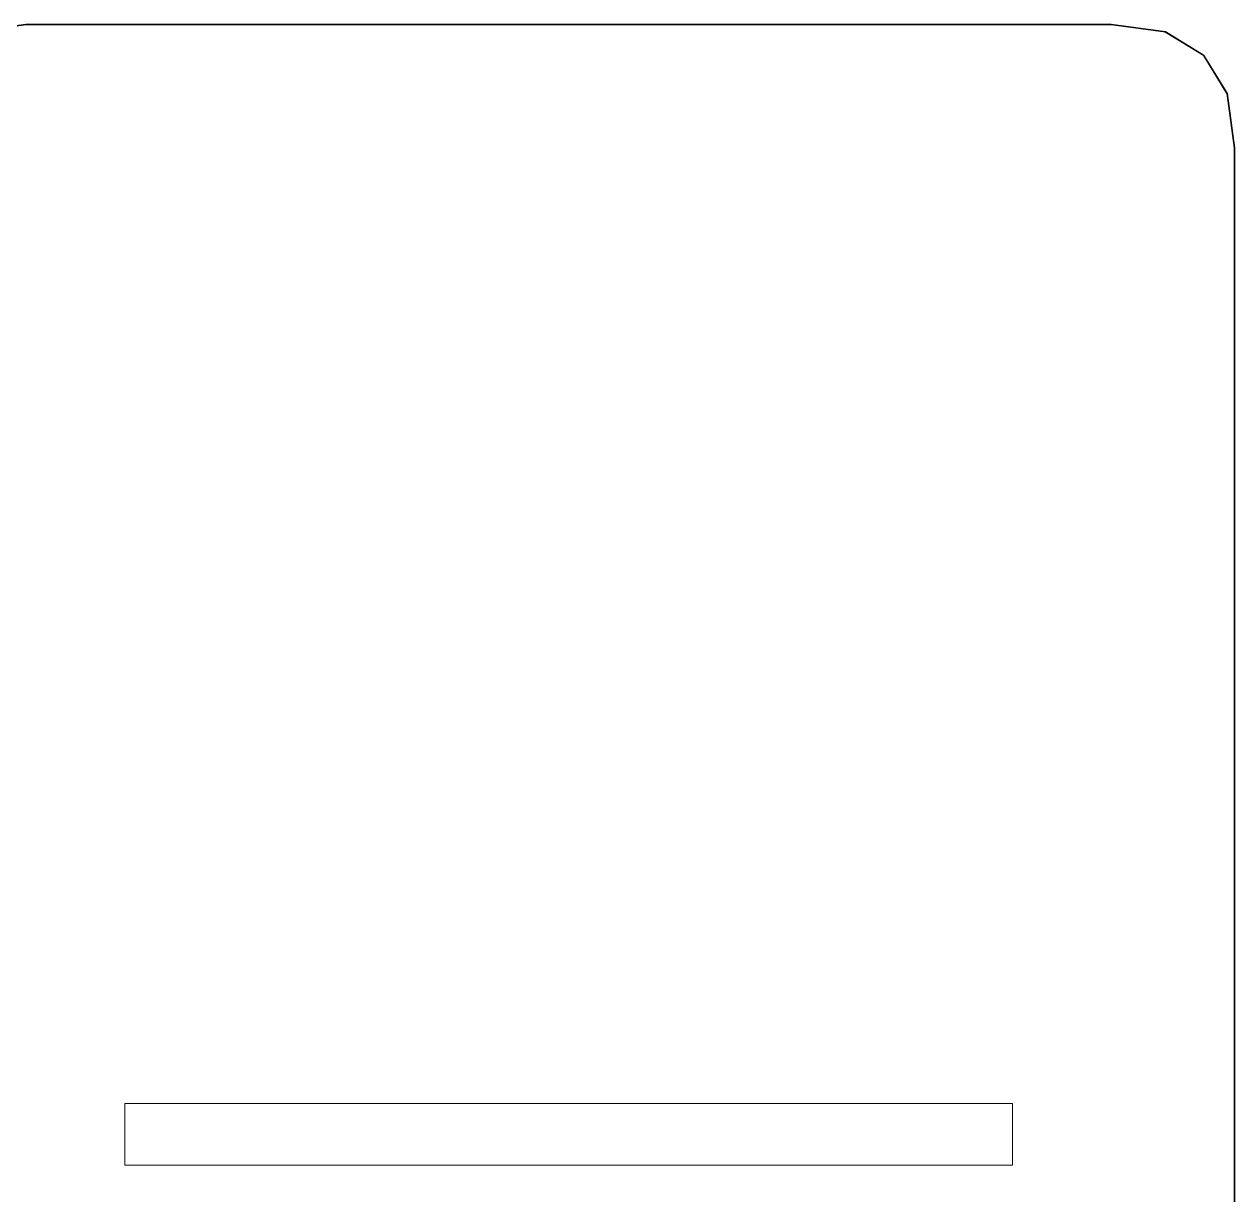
# Model space of a CAD drawing. Header units: millimetres. Extents: x -200 to 200, y -162 to 219.
# Drawn here: x 148.1 to 200, y 168.8 to 219 of the extents above; entities that cross this region are included whole.
import ezdxf

# ---------------------------------------------------------------- set-up
doc = ezdxf.new("R2010")
doc.units = ezdxf.units.MM
doc.header["$MEASUREMENT"] = 0

msp = doc.modelspace()

# ---------------------------------------------------------------- linework, layer by layer
at = {"color": 1, "lineweight": 5}
for points in [[(145.8652, 218.7027), (145.8652, 218.7027), (145.8615, 218.7289), (145.8615, 218.7289), (145.8615, 218.7289), (145.8615, 218.7289), (148.1365, 219.0464), (148.1365, 219.0464), (148.1365, 219.0464), (148.1365, 219.0464), (148.1402, 219.0202), (148.1402, 219.0202), (148.1402, 219.0202), (148.1402, 219.0202), (145.8652, 218.7027), (145.8652, 218.7027)], [(148.1384, 219.02), (148.1384, 219.02), (148.1384, 219.0465), (148.1384, 219.0465), (148.1384, 219.0465), (148.1384, 219.0465), (194.6961, 219.0465), (194.6961, 219.0465), (194.6961, 219.0465), (194.6961, 219.0465), (194.6961, 219.02), (194.6961, 219.02), (194.6961, 219.02), (194.6961, 219.02), (148.1384, 219.02), (148.1384, 219.02)], [(194.6943, 219.0202), (194.6943, 219.0202), (194.6979, 219.0464), (194.6979, 219.0464), (194.6979, 219.0464), (194.6979, 219.0464), (197.0258, 218.7289), (197.0258, 218.7289), (197.0258, 218.7289), (197.0258, 218.7289), (197.0222, 218.7027), (197.0222, 218.7027), (197.0222, 218.7027), (197.0222, 218.7027), (194.6943, 219.0202), (194.6943, 219.0202)], [(197.0171, 218.7046), (197.0171, 218.7046), (197.0309, 218.7271), (197.0309, 218.7271), (197.0309, 218.7271), (197.0309, 218.7271), (198.671, 217.7219), (198.671, 217.7219), (198.671, 217.7219), (198.671, 217.7219), (198.6572, 217.6993), (198.6572, 217.6993), (198.6572, 217.6993), (198.6572, 217.6993), (197.0171, 218.7046), (197.0171, 218.7046)], [(198.6528, 217.7037), (198.6528, 217.7037), (198.6754, 217.7175), (198.6754, 217.7175), (198.6754, 217.7175), (198.6754, 217.7175), (199.6806, 216.0774), (199.6806, 216.0774), (199.6806, 216.0774), (199.6806, 216.0774), (199.6581, 216.0636), (199.6581, 216.0636), (199.6581, 216.0636), (199.6581, 216.0636), (198.6528, 217.7037), (198.6528, 217.7037)], [(199.6562, 216.0687), (199.6562, 216.0687), (199.6824, 216.0723), (199.6824, 216.0723), (199.6824, 216.0723), (199.6824, 216.0723), (199.9999, 213.7444), (199.9999, 213.7444), (199.9999, 213.7444), (199.9999, 213.7444), (199.9737, 213.7408), (199.9737, 213.7408), (199.9737, 213.7408), (199.9737, 213.7408), (199.6562, 216.0687), (199.6562, 216.0687)], [(199.9735, 213.7426), (199.9735, 213.7426), (200, 213.7426), (200, 213.7426), (200, 213.7426), (200, 213.7426), (200, 129.0921), (200, 129.0921), (200, 129.0921), (200, 129.0921), (199.9735, 129.0921), (199.9735, 129.0921), (199.9735, 129.0921), (199.9735, 129.0921), (199.9735, 213.7426), (199.9735, 213.7426)]]:
    msp.add_open_spline(points, degree=3, knots=[0, 0, 0, 0, 0.25, 0.25, 0.25, 0.25, 0.5, 0.5, 0.5, 0.5, 0.75, 0.75, 0.75, 0.75, 1, 1, 1, 1], dxfattribs=at)
at = {"color": 4, "lineweight": 5}
msp.add_open_spline([(190.4636, 172.74), (190.4636, 172.74), (190.4636, 170.0947), (190.4636, 170.0947), (190.4636, 170.0947), (190.4636, 170.0947), (152.3709, 170.0947), (152.3709, 170.0947), (152.3709, 170.0947), (152.3709, 170.0947), (152.3709, 172.74), (152.3709, 172.74), (152.3709, 172.74), (152.3709, 172.74), (190.4636, 172.74), (190.4636, 172.74)], degree=3, knots=[0, 0, 0, 0, 0.25, 0.25, 0.25, 0.25, 0.5, 0.5, 0.5, 0.5, 0.75, 0.75, 0.75, 0.75, 1, 1, 1, 1], dxfattribs=at)

doc.saveas('drawing.dxf')
